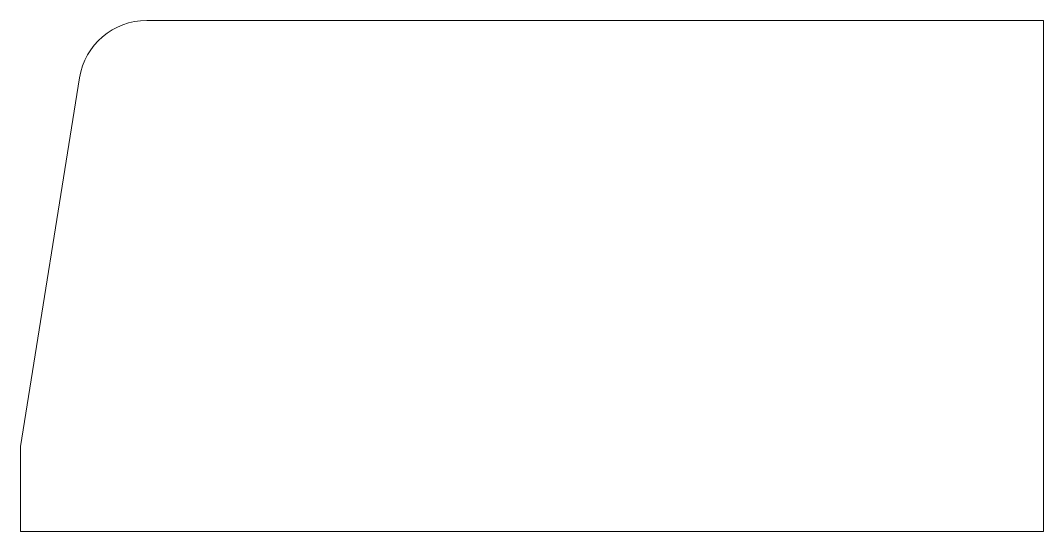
# Model space of a CAD drawing. Header units: metres. Extents: x 0 to 0.3, y 0 to 0.15.
import ezdxf

# ---------------------------------------------------------------- set-up
doc = ezdxf.new("R2010")
doc.units = ezdxf.units.M

msp = doc.modelspace()

# ---------------------------------------------------------------- linework, layer by layer
at = {"color": 7, "linetype": 'Continuous', "lineweight": 0, "flags": 128}
msp.add_lwpolyline([(0.01731, 0.13316), (0, 0.025), (0, 0), (0.3, 0), (0.3, 0.15), (0.03705, 0.15, 0.368472), (0.01731, 0.13316)], format="xyb", close=True, dxfattribs=at)

doc.saveas('drawing.dxf')
